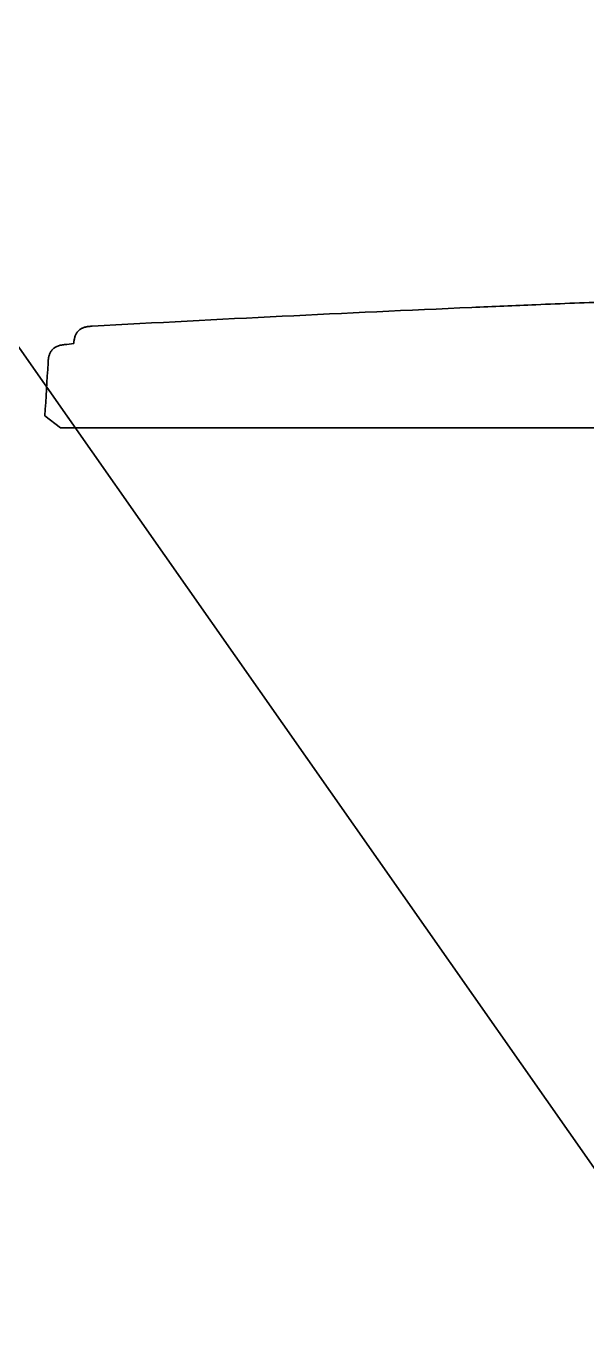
# Model space of a CAD drawing. Header units: millimetres. Extents: x 120 to 10915, y 515 to 8014.
# Drawn here: x 2653.7 to 2774.5, y 3207.7 to 3488.5 of the extents above; entities that cross this region are included whole.
import ezdxf

# ---------------------------------------------------------------- set-up
doc = ezdxf.new("R2010")
doc.units = ezdxf.units.MM
doc.layers.get('0').update_dxf_attribs({"lineweight": 13})
doc.layers.add('202_Information', color=7, linetype='Continuous', lineweight=13)
doc.layers.add('205_Chassis_top_view', color=7, linetype='Continuous', lineweight=13)

# ---------------------------------------------------------------- blocks, each defined once
blk = doc.blocks.new('PREL')
at = {"layer": '202_Information', "color": 1, "lineweight": 35}
blk.add_line((2555.038427, 1387.813899), (3415.403081, 159.085832), dxfattribs=at)
blk = doc.blocks.new('3104953')
at = {"layer": '205_Chassis_top_view', "color": 3, "lineweight": 35}
for p, q in [((2667.94, 1253.74), (2667.94, 1253.74)), ((2662.45, 1249.83), (2663.96, 1250)), ((2657.74, 1234.44), (2661.1, 1231.85)), ((2661.1, 1231.85), (3450, 1231.85))]:
    blk.add_line(p, q, dxfattribs=at)
blk.add_lwpolyline([(2749.71, 1257.79, 0.002913), (2667.94, 1253.75)], format="xyb", dxfattribs=at)
for centre, radius, start, end in [((4254.16, 1144.5), 1598.95, 176.36705, 176.77548), ((2657.77, 1234.45), 0.0349, 191.2411, 245.8626)]:
    blk.add_arc(centre, radius, start, end, dxfattribs=at)
for points, knots in [([(2749.71, 1257.79), (2754.31, 1257.99), (2764.45, 1258.43), (2783.93, 1259.22), (2808.25, 1260.13), (2836.51, 1261.1), (2864.97, 1261.97), (2893.42, 1262.74), (2921.79, 1263.43), (2950.08, 1264.04), (2968.95, 1264.39), (2978.39, 1264.56)], [0, 0, 0, 0, 13.795187, 30.46723, 58.478224, 86.797947, 115.296423, 143.911678, 172.176136, 200.440479, 228.790243, 228.790243, 228.790243, 228.790243]), ([(2663.96, 1250), (2663.97, 1250.11), (2663.98, 1250.33), (2664.02, 1250.66), (2664.08, 1251), (2664.16, 1251.33), (2664.26, 1251.64), (2664.38, 1251.94), (2664.54, 1252.22), (2664.72, 1252.48), (2664.92, 1252.72), (2665.15, 1252.93), (2665.37, 1253.08), (2665.5, 1253.17), (2665.54, 1253.19)], [0.000134, 0.000134, 0.000134, 0.000134, 0.326786, 0.666408, 1.011806, 1.344188, 1.675153, 1.996418, 2.315168, 2.62923, 2.941443, 3.266571, 3.568878, 3.727389, 3.727389, 3.727389, 3.727389]), ([(2667.94, 1253.74), (2667.83, 1253.74), (2667.61, 1253.73), (2667.27, 1253.7), (2666.94, 1253.66), (2666.61, 1253.6), (2666.29, 1253.52), (2666.01, 1253.42), (2665.76, 1253.31), (2665.61, 1253.23), (2665.54, 1253.19)], [0, 0, 0, 0, 0.334308, 0.670447, 1.006347, 1.338838, 1.670657, 1.997946, 2.244422, 2.489201, 2.489201, 2.489201, 2.489201]), ([(2662.45, 1249.83), (2662.39, 1249.82), (2662.27, 1249.81), (2662.09, 1249.79), (2661.91, 1249.77), (2661.7, 1249.74), (2661.47, 1249.71), (2661.2, 1249.66), (2660.86, 1249.58), (2660.52, 1249.48), (2660.19, 1249.33), (2659.91, 1249.18), (2659.65, 1248.99), (2659.42, 1248.79), (2659.22, 1248.56), (2659.03, 1248.3), (2658.88, 1248.03), (2658.75, 1247.75), (2658.65, 1247.44), (2658.57, 1247.13), (2658.51, 1246.81), (2658.47, 1246.48), (2658.44, 1246.15), (2658.43, 1245.93), (2658.42, 1245.82)], [0, 0, 0, 0, 0.173096, 0.353338, 0.540099, 0.734484, 0.971403, 1.244634, 1.57484, 1.998269, 2.312907, 2.646159, 2.954845, 3.267262, 3.57417, 3.884137, 4.195065, 4.510297, 4.829031, 5.152633, 5.479714, 5.810747, 6.143283, 6.476758, 6.476758, 6.476758, 6.476758])]:
    blk.add_open_spline(points, degree=3, knots=knots, dxfattribs=at)

msp = doc.modelspace()

# ---------------------------------------------------------------- block references
at = {"color": 7, "lineweight": 35}
for name in ['PREL', '3104953']:
    msp.add_blockref(name, (0, 2170), dxfattribs=at)

doc.saveas('drawing.dxf')
